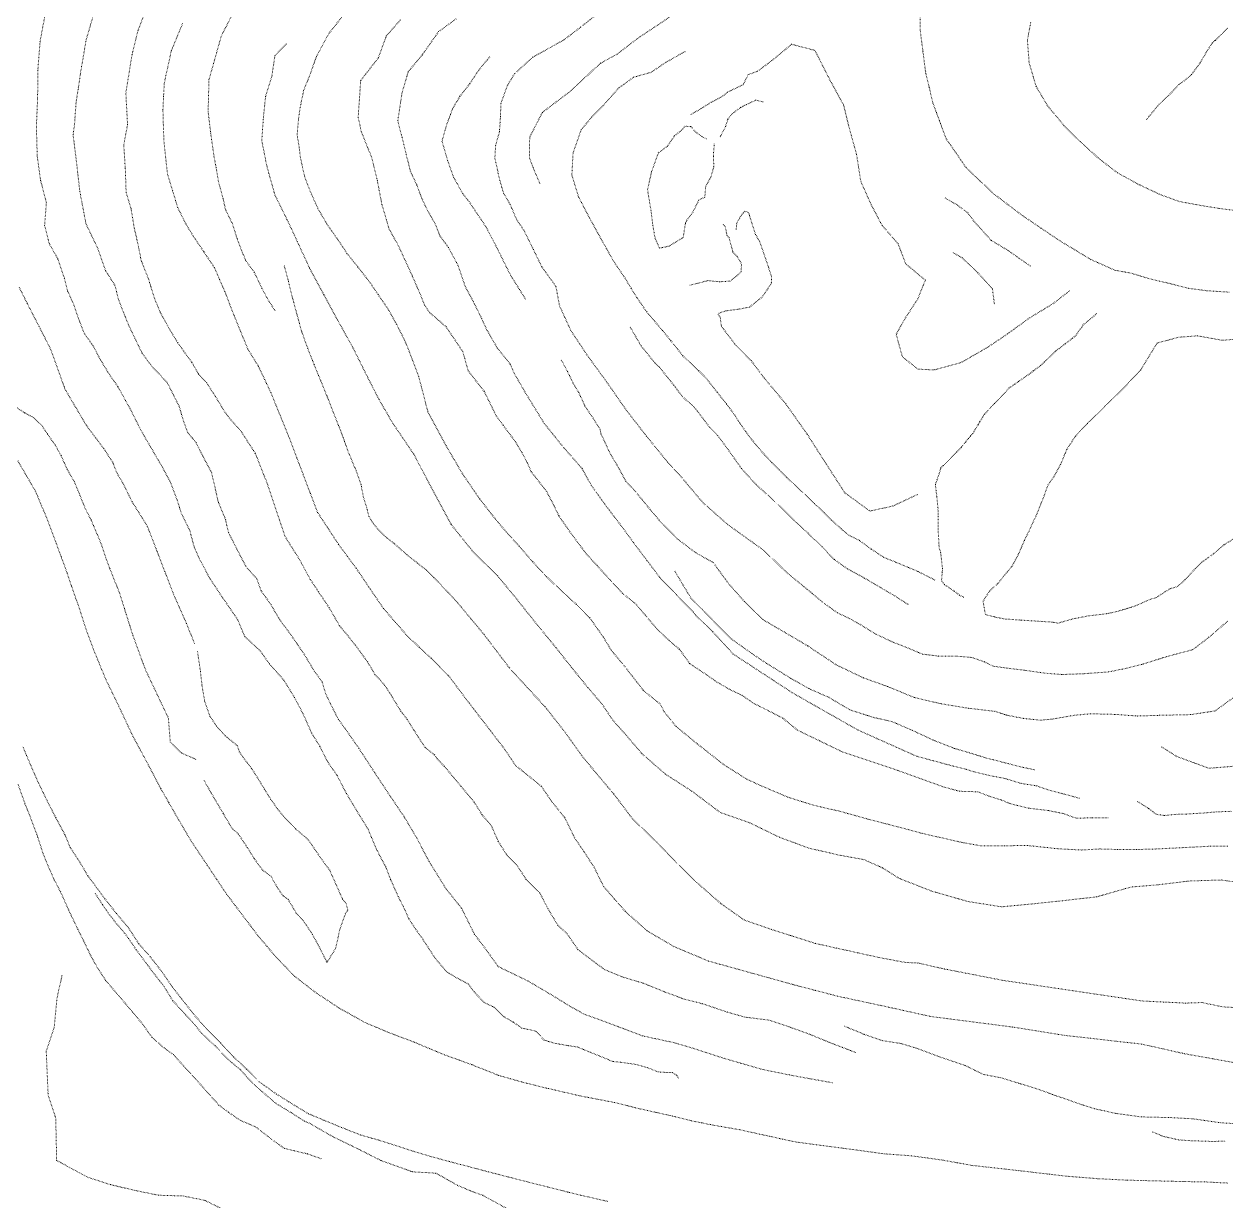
# Model space of a CAD drawing. Extents: x 682410 to 689460, y 7661803 to 7669124.
# Drawn here: x 685711 to 686009.6, y 7665543 to 7665835.4 of the extents above; entities that cross this region are included whole.
import ezdxf

# ---------------------------------------------------------------- set-up
doc = ezdxf.new("R2010")
doc.units = 0
doc.header["$MEASUREMENT"] = 0
doc.linetypes.add('DOT', pattern=[0.25, 0, -0.25])
doc.layers.add('02 TOE_Line', color=1, linetype='DOT', lineweight=20)

msp = doc.modelspace()

# ---------------------------------------------------------------- linework, layer by layer
at = {"layer": '02 TOE_Line'}
for points in [[(685922.24, 7665891.36, 3990.73), (685919.3, 7665886.7, 3990.46), (685917.33, 7665881.53, 3990.43), (685914.59, 7665875.69, 3990.29), (685911.52, 7665869.48, 3990.2), (685906.77, 7665865.02, 3990.29), (685904.63, 7665863.31, 3989.93), (685900.56, 7665859.53, 3989.99), (685895.76, 7665855.44, 3990.06), (685891.44, 7665851.98, 3989.93), (685887.14, 7665848.13, 3989.71), (685881.3, 7665844.35, 3989.75), (685875.48, 7665840.03, 3989.94), (685869.78, 7665836.1, 3990.11), (685863.41, 7665831.85, 3990.21), (685858.37, 7665827.98, 3990.2), (685854.19, 7665825.68, 3990.2), (685846.54, 7665818.6, 3990.19), (685839.76, 7665813.47, 3990.18), (685836.61, 7665807.33, 3990.17), (685836.57, 7665802.12, 3990.16), (685837.61, 7665799.38, 3990.16), (685839.21, 7665795.62, 3990.15)], [(685911.86, 7665572.37, 4090.25), (685901.55, 7665574.23, 4090.2), (685894.41, 7665575.68, 4090.17), (685884.95, 7665578.42, 4090.57), (685876.66, 7665581.1, 4090.65), (685872.37, 7665582.35, 4090.77), (685864.55, 7665584.04, 4090.68), (685859.05, 7665586.12, 4090.61), (685854.79, 7665587.75, 4090.55), (685850.18, 7665589.39, 4090.49), (685846.49, 7665591.45, 4090.45), (685842.91, 7665593.67, 4090.88), (685836.27, 7665597.62, 4090.85), (685828.79, 7665601.23, 4090.81), (685825.51, 7665605.82, 4090.79), (685822.86, 7665609.31, 4090.77), (685819.68, 7665615.75, 4090.74), (685815.8, 7665620.59, 4090.72), (685811.61, 7665627.36, 4090.68), (685808.54, 7665633.2, 4090.66), (685805.5, 7665638.32, 4090.63), (685802.03, 7665643.48, 4090.6), (685798.1, 7665649.44, 4090.57), (685794.14, 7665655.51, 4090.54), (685790.39, 7665660.89, 4090.52), (685789.04, 7665662.72, 4089.86), (685787.12, 7665666.55, 4089.93), (685785.9, 7665669.08, 4089.97), (685785.04, 7665672, 4090.04), (685783.1, 7665674.64, 4090.08), (685780.93, 7665678.28, 4090.13), (685778.85, 7665681.4, 4090.17), (685776.86, 7665684.26, 4090.22), (685774.52, 7665687.38, 4090.26), (685772.35, 7665691.1, 4090.32), (685769.85, 7665694.69, 4090.37), (685768.84, 7665697.56, 4090.4), (685766.13, 7665700.61, 4090.45), (685763.93, 7665704.84, 4090.51), (685761.79, 7665709.07, 4090.57), (685761.05, 7665712.29, 4090.61), (685759.23, 7665716.73, 4090.67), (685757.6, 7665723.9, 4090.75), (685755.38, 7665728.14, 4090.62), (685753.74, 7665731.36, 4090.52), (685752.75, 7665732.63, 4090.47), (685751.65, 7665733.92, 4090.86), (685750.76, 7665736.35, 4090.82), (685749.49, 7665740.5, 4090.77), (685746.54, 7665746.37, 4090.68), (685742.69, 7665750.44, 4090.61), (685740.33, 7665753.62, 4090.56), (685737.03, 7665760.44, 4090.46), (685734.47, 7665766.89, 4090.3), (685733.55, 7665770.51, 4090.2), (685731.23, 7665774.19, 4090.5), (685729.23, 7665779.84, 4090.65), (685726.36, 7665785.8, 4090.65), (685724.84, 7665793.91, 4090.52), (685723.91, 7665801.96, 4090.34), (685723.17, 7665807.98, 4090.35), (685723.52, 7665810.35, 4090.22), (685723.92, 7665816, 4090.17), (685724.52, 7665819.77, 4090.19), (685724.99, 7665823.1, 4090.3), (685726.41, 7665831.49, 4090.17), (685728.6, 7665838.97, 4090.31)], [(685873.61, 7665573.48, 4101.29), (685873.08, 7665574.27, 4101.28), (685872.03, 7665574.93, 4101.27), (685870.55, 7665574.93, 4101.22), (685868.52, 7665575.08, 4101.28), (685865.78, 7665576.14, 4101.23), (685863.02, 7665576.92, 4101.15), (685861.24, 7665577.17, 4101.17), (685859.22, 7665577.46, 4101.18), (685857.2, 7665577.66, 4101.19), (685854.65, 7665578.74, 4101.21), (685851.64, 7665579.94, 4101.09), (685848.46, 7665581.26, 4100.67), (685846.14, 7665581.6, 4100.36), (685842.67, 7665582.21, 4100.15), (685840.21, 7665582.97, 4099.96), (685838.17, 7665585.18, 4099.89), (685834.69, 7665585.96, 4099.58), (685832.52, 7665587.44, 4099.49), (685830.2, 7665588.78, 4099.3), (685827.73, 7665591.15, 4099.18), (685825.26, 7665592.33, 4099.09), (685822.79, 7665594.97, 4099.06), (685821.39, 7665596.87, 4099.27), (685818.9, 7665598.2, 4099.33), (685815.98, 7665599.93, 4099.34), (685813.05, 7665603.41, 4099.41), (685811.73, 7665605.45, 4099.51), (685810.04, 7665608.06, 4099.65), (685807.98, 7665610.96, 4099.58), (685806.59, 7665613.14, 4099.57), (685805.26, 7665616.05, 4099.55), (685803.94, 7665618.66, 4099.77), (685802.02, 7665622.95, 4099.97), (685800.84, 7665626, 4100.02), (685798.56, 7665630.36, 4099.92), (685796.42, 7665635.45, 4099.83), (685794, 7665639.37, 4099.82), (685791.07, 7665644.24, 4099.82), (685788.78, 7665648.68, 4099.76), (685786.43, 7665652.08, 4099.7), (685784.45, 7665656, 4099.69), (685782.46, 7665659.2, 4099.68), (685780.33, 7665664, 4099.81), (685778.16, 7665668.11, 4099.94), (685775.53, 7665672.41, 4099.97), (685771.94, 7665676.46, 4099.99), (685769.73, 7665679.59, 4100.01), (685765.78, 7665683.31, 4100.03), (685764.03, 7665687.5, 4100.04), (685760.09, 7665693.22, 4100.16), (685757.23, 7665697.54, 4100.24), (685754.61, 7665702.43, 4100.32), (685753.24, 7665705.5, 4100.37), (685752.21, 7665709.49, 4100.44), (685750.04, 7665713.92, 4100.48), (685749.01, 7665717.22, 4100.51), (685747.41, 7665721.43, 4100.17), (685745.34, 7665725.37, 4099.85), (685742.38, 7665730.41, 4100), (685739.93, 7665734.67, 4100.13), (685737.57, 7665739.39, 4100.64), (685734.28, 7665745.38, 4100.33), (685732.07, 7665748.52, 4100.17), (685729.98, 7665752.01, 4100.2), (685728.11, 7665755.52, 4100.19), (685725.92, 7665758.62, 4100.36), (685724.55, 7665762.17, 4100.47), (685723.28, 7665765.81, 4100.51), (685721.82, 7665769.09, 4100.61), (685721, 7665772.27, 4100.42), (685719.36, 7665777.1, 4100.19), (685717.27, 7665780.83, 4100.29), (685716.09, 7665785.39, 4100.31), (685716.54, 7665791.03, 4099.89), (685715.09, 7665796.59, 4100.03), (685714.26, 7665802.66, 4099.91), (685714.05, 7665809.95, 4099.85), (685714.36, 7665817.17, 4099.87), (685714.42, 7665823.93, 4099.81), (685714.96, 7665831.07, 4099.9), (685716.1, 7665837.11, 4100.03)], [(685740.7, 7665837.56, 4079.87), (685739.29, 7665833.75, 4079.89), (685737.81, 7665827.87, 4079.92), (685737.05, 7665823.08, 4079.96), (685736.28, 7665818.29, 4079.98), (685736.7, 7665810.41, 4080.01), (685735.76, 7665805.37, 4080.03), (685736.14, 7665799.59, 4080.05), (685736.35, 7665793.6, 4080.08), (685737.58, 7665789.48, 4080.09), (685738.38, 7665784.67, 4080.07), (685739.19, 7665781.25, 4080.06), (685740.14, 7665776.46, 4080.05), (685740.19, 7665776.47, 4080.05), (685741.95, 7665771.93, 4080.03), (685743.41, 7665767.24, 4080.02), (685744.83, 7665763.79, 4080.01), (685747.25, 7665759.39, 4079.99), (685749.21, 7665756.21, 4079.98), (685750.73, 7665754.02, 4079.97), (685752.71, 7665751.32, 4079.96), (685754.33, 7665748.46, 4079.95), (685756.37, 7665746.25, 4079.91), (685758.52, 7665742.91, 4079.9), (685760.89, 7665738.99, 4079.88), (685762.34, 7665737.08, 4079.87), (685764.73, 7665734.51, 4079.85), (685768.44, 7665728.75, 4079.82), (685771.37, 7665721.37, 4079.79), (685773.6, 7665714.72, 4079.76), (685775.83, 7665708.07, 4079.74), (685779.39, 7665702.44, 4079.75), (685782.09, 7665697.43, 4079.76), (685784.15, 7665694.33, 4079.76), (685786.82, 7665690.35, 4079.77), (685789.36, 7665685.93, 4079.78), (685791.2, 7665683.74, 4079.79), (685793.59, 7665680.72, 4079.79), (685796.32, 7665676.93, 4079.8), (685798.17, 7665673.84, 4079.81), (685800.56, 7665671.19, 4079.81), (685802.19, 7665668.67, 4079.82), (685804.61, 7665664.66, 4079.84), (685806.2, 7665662.63, 4079.85), (685807.88, 7665659.9, 4079.86), (685810.62, 7665655.68, 4079.88), (685812.99, 7665653.81, 4079.89), (685813.62, 7665652.88, 4079.89), (685815.42, 7665650.98, 4079.9), (685819.62, 7665645.94, 4079.92), (685822.83, 7665642.08, 4079.94), (685824.78, 7665638.94, 4079.98), (685827.04, 7665636.32, 4080.03), (685828.81, 7665632.3, 4080.09), (685831.03, 7665628.82, 4080.15), (685831.04, 7665628.82, 4080.15), (685833.52, 7665626.31, 4080.21), (685835.73, 7665622.89, 4080.27), (685839.15, 7665619.47, 4080.34), (685841.18, 7665615.55, 4080.4), (685843.6, 7665611.52, 4080.45), (685845.94, 7665609.34, 4080.41), (685848.61, 7665605.45, 4080.35), (685852.37, 7665602.6, 4080.3), (685855.21, 7665600.49, 4080.25), (685859.58, 7665598.69, 4080.18), (685864.87, 7665597.09, 4080.16), (685870.34, 7665594.87, 4080.15), (685874.95, 7665593.15, 4080.14), (685879.52, 7665592, 4080.12), (685882.63, 7665590.96, 4080.11), (685885.75, 7665589.91, 4080.11), (685890.07, 7665588.68, 4080.09), (685896, 7665587.94, 4080.08), (685900.7, 7665586.4, 4080.21), (685906.01, 7665584.48, 4080.45), (685910.98, 7665582.43, 4081.06), (685914.3, 7665581.16, 4081.17), (685917.61, 7665579.9, 4081.28)], [(685750.37, 7665835.58, 4069.99), (685748.96, 7665832.15, 4070), (685747.56, 7665828.73, 4070.02), (685746.69, 7665824.74, 4070.17), (685745.82, 7665820.74, 4070.33), (685745.65, 7665817.41, 4070.29), (685745.49, 7665814.08, 4070.24), (685745.6, 7665810.25, 4070.29), (685745.72, 7665806.42, 4070.35), (685746.17, 7665802.29, 4070.46), (685746.63, 7665798.15, 4070.57), (685747.9, 7665793.98, 4070.49), (685749.16, 7665789.82, 4070.42), (685751.23, 7665785.68, 4070.38), (685753.03, 7665782.75, 4070.2), (685755.66, 7665778.83, 4070.24), (685758.29, 7665774.9, 4070.28), (685759.57, 7665771.95, 4070.28), (685760.84, 7665769.01, 4070.27), (685762.14, 7665765.66, 4070.26), (685763.44, 7665762.32, 4070.25), (685765.02, 7665758.48, 4070.23), (685766.59, 7665754.64, 4070.2), (685769.22, 7665750.37, 4070.15), (685770.77, 7665747.11, 4070.13), (685772.31, 7665743.85, 4070.11), (685773.58, 7665740.74, 4070.13), (685774.84, 7665737.62, 4070.14), (685776.03, 7665734.7, 4070.11), (685777.21, 7665731.78, 4070.08), (685778.78, 7665727.59, 4070.13), (685780.35, 7665723.41, 4070.18), (685782.13, 7665718.76, 4070.13), (685783.91, 7665714.1, 4070.07), (685786.53, 7665710.1, 4070.01), (685789.15, 7665706.1, 4069.95), (685791.35, 7665703.11, 4069.92), (685793.56, 7665700.11, 4069.88), (685795.7, 7665696.94, 4069.89), (685797.85, 7665693.78, 4069.89), (685800.27, 7665690.23, 4069.93), (685803.27, 7665686.77, 4069.87), (685806.27, 7665683.31, 4069.8), (685809.23, 7665680.54, 4069.81), (685812.19, 7665677.77, 4069.81), (685814.33, 7665675.64, 4069.81), (685816.48, 7665673.5, 4069.81), (685818.55, 7665670.73, 4069.85), (685820.63, 7665667.95, 4069.89), (685823.8, 7665663.82, 4069.89), (685826.98, 7665659.69, 4069.9), (685830.16, 7665655.56, 4069.9), (685833.1, 7665651.21, 4069.86), (685839.58, 7665645.97, 4070.78), (685842, 7665642.34, 4070.88), (685845.36, 7665638.18, 4071.01), (685847.78, 7665633.2, 4071.14), (685850.06, 7665629.84, 4071.23), (685852.61, 7665625.94, 4071.35), (685854.14, 7665622.81, 4071.46), (685855.02, 7665621.09, 4070.9), (685857.71, 7665617.99, 4070.71), (685860.4, 7665614.89, 4070.52), (685865.79, 7665610.11, 4070.65), (685872.44, 7665606.21, 4070.66), (685876.73, 7665604.41, 4070.69), (685881.02, 7665602.61, 4070.73), (685888.04, 7665600.66, 4070.75), (685895.05, 7665598.71, 4070.77), (685902.07, 7665596.76, 4070.79), (685907.57, 7665595.32, 4070.9), (685913.07, 7665593.89, 4071.01), (685919.54, 7665592.49, 4070.89), (685926.02, 7665591.1, 4070.77), (685931.11, 7665589.97, 4070.78), (685936.21, 7665588.84, 4070.8), (685943.03, 7665587.96, 4070.89), (685949.85, 7665587.08, 4070.97), (685956.66, 7665586.2, 4071.06), (685963.11, 7665585.17, 4071.11), (685969.55, 7665584.14, 4071.16), (685975.93, 7665583.42, 4071.04), (685982.3, 7665582.69, 4070.92), (685988.67, 7665581.97, 4070.8), (685993.97, 7665580.78, 4070.79), (685999.27, 7665579.59, 4070.77), (686006.37, 7665578.32, 4070.71), (686013.46, 7665577.05, 4070.65)], [(685762.69, 7665837.73, 4060.45), (685759.99, 7665832.45, 4060.3), (685758.37, 7665826.68, 4060.35), (685756.93, 7665821.57, 4060.45), (685756.72, 7665813.64, 4060.19), (685757.38, 7665808.18, 4059.97), (685758.22, 7665802.3, 4060.02), (685758.72, 7665799.74, 4059.97), (685759.29, 7665796.29, 4059.96), (685760.43, 7665792.05, 4060.08), (685761.05, 7665789.3, 4059.91), (685762.74, 7665785.86, 4059.91), (685764.02, 7665781.8, 4059.91), (685766.02, 7665776.7, 4059.98), (685768.21, 7665773.7, 4060.06), (685770.12, 7665769.69, 4060.14), (685771.61, 7665766.89, 4060.19), (685773.35, 7665764.21, 4060.25)], [(685790.1, 7665837.34, 4040.59), (685786.65, 7665832.98, 4040.59), (685783.61, 7665827.33, 4040.57), (685782.16, 7665823.15, 4040.39), (685780.45, 7665818.91, 4040.39), (685779.58, 7665814.73, 4040.38), (685779.17, 7665811.83, 4040.38), (685778.83, 7665807.89, 4040.37), (685779.37, 7665804.69, 4040.36), (685779.64, 7665802.21, 4039.65), (685780.7, 7665797.52, 4039.6), (685782.2, 7665793.59, 4039.57), (685784.04, 7665789.51, 4039.56), (685786.27, 7665785.65, 4039.61), (685788.85, 7665782, 4039.64), (685791.21, 7665778.44, 4039.69), (685793.95, 7665775.05, 4039.75), (685796.71, 7665771.52, 4039.73), (685798.96, 7665768.22, 4039.73), (685801.43, 7665764.6, 4039.73), (685803.58, 7665760.74, 4039.6), (685805.41, 7665757.15, 4039.61), (685806.65, 7665754.17, 4040.61), (685809.06, 7665747.8, 4040.56), (685811.32, 7665739.05, 4040.61), (685815.87, 7665730.6, 4040.6), (685819.96, 7665723.58, 4040.58), (685824.22, 7665717.4, 4040.78), (685827.05, 7665713.74, 4040.79), (685830.19, 7665709.89, 4040.81), (685834.02, 7665705.66, 4040.76), (685837.4, 7665701.77, 4040.72), (685840.86, 7665698.03, 4040.67), (685844.71, 7665694.43, 4040.63), (685848.21, 7665691.21, 4040.62), (685851.56, 7665687.85, 4040.61), (685854.94, 7665683.05, 4039.33), (685856.88, 7665679.82, 4039.44), (685860.26, 7665675.78, 4039.59), (685864.86, 7665669.84, 4039.81), (685868.99, 7665666.5, 4039.97), (685870.05, 7665664.51, 4039.97), (685872.99, 7665660.89, 4039.98), (685878.3, 7665656.53, 4039.99), (685881.56, 7665653.97, 4039.99), (685884.82, 7665651.41, 4039.99), (685890.51, 7665647.82, 4039.99), (685893.89, 7665646.25, 4040), (685900.75, 7665643.34, 4039.99), (685907.1, 7665641.33, 4039.99), (685913.83, 7665639.78, 4039.98), (685921.58, 7665637.62, 4039.97), (685928.31, 7665635.91, 4040), (685934.27, 7665634.29, 4040.05), (685944.07, 7665632.07, 4040.55), (685948.86, 7665631.2, 4040.59), (685954.6, 7665631.26, 4040.64), (685960.33, 7665631.31, 4040.68), (685968.01, 7665630.5, 4040.09), (685973.62, 7665630.2, 4040.11), (685978.3, 7665630.46, 4040.08), (685982.69, 7665630.32, 4039.96), (685987.44, 7665630.32, 4039.83), (685992.38, 7665630.46, 4039.7), (685997.31, 7665630.71, 4039.57), (686001.45, 7665630.92, 4039.45), (686005.72, 7665631.14, 4039.47), (686010.04, 7665631.17, 4039.59)], [(685804.53, 7665836.5, 4029.98), (685800.99, 7665832.46, 4030), (685799.01, 7665827.03, 4029.95), (685794.62, 7665821.38, 4030.16), (685794.31, 7665816.81, 4030.12), (685794, 7665812.25, 4030.08), (685794.77, 7665808.69, 4029.92), (685797.38, 7665802.2, 4029.78), (685798.76, 7665796.52, 4029.83), (685799.89, 7665790.61, 4029.87), (685801.69, 7665784.48, 4029.91), (685803.93, 7665780.47, 4029.84), (685805.84, 7665776.34, 4030.2), (685807.52, 7665772.66, 4030.37), (685809.31, 7665768.54, 4030.37), (685810.54, 7665765.52, 4030.36), (685811.79, 7665763.7, 4030.36), (685815.86, 7665760.19, 4030.36), (685819.98, 7665754.05, 4030.6), (685821.34, 7665749.26, 4030.33), (685825.32, 7665744.13, 4030.4), (685828.29, 7665738.09, 4030.39), (685830.07, 7665735.66, 4030.2), (685833.07, 7665731.65, 4030.23), (685834.71, 7665728.86, 4030.21), (685835.81, 7665726.85, 4030.15), (685837.01, 7665724.16, 4030.14), (685840.83, 7665719.26, 4030.34), (685842.72, 7665715.63, 4030.42), (685843.84, 7665713.26, 4029.95), (685846.83, 7665708.93, 4029.94), (685850.68, 7665703.78, 4029.92), (685853.34, 7665700.88, 4029.91), (685856.67, 7665697.22, 4029.9), (685859.66, 7665693.98, 4029.88), (685862.95, 7665691.36, 4029.88), (685865.4, 7665688.46, 4029.87), (685868.39, 7665684.95, 4029.86), (685871.29, 7665682.21, 4029.85), (685873.83, 7665680.07, 4029.85), (685876.37, 7665676.51, 4029.85), (685880.74, 7665673.63, 4029.87), (685883.04, 7665671.98, 4029.88), (685886.46, 7665670.01, 4029.89), (685889.39, 7665668.62, 4029.9), (685892.4, 7665666.55, 4029.91), (685894.65, 7665665.45, 4029.91), (685899.47, 7665662.98, 4029.93), (685903.14, 7665659.98, 4030.51), (685908.73, 7665657.27, 4030.59), (685914.32, 7665654.57, 4030.66), (685921.25, 7665652.25, 4030.69), (685928.18, 7665649.93, 4030.71), (685933.87, 7665647.88, 4030.67), (685939.55, 7665645.82, 4030.63), (685943.47, 7665644.8, 4030.98), (685947.95, 7665644.66, 4030.74), (685950.77, 7665643.57, 4030.7), (685953.84, 7665642.62, 4030.64), (685955.72, 7665641.8, 4030.61), (685960.66, 7665640.57, 4030.38), (685965.45, 7665640, 4030.37), (685969.13, 7665639.27, 4030.48), (685972.35, 7665638.1, 4030.5), (685976.39, 7665638.2, 4030.52), (685980.51, 7665638.22, 4030.54)], [(685973.17, 7665643.07, 4029.93), (685969.39, 7665644.1, 4029.75), (685965.68, 7665645.05, 4029.45), (685962.42, 7665646.18, 4029.01), (685958.72, 7665646.73, 4028.58), (685958.72, 7665646.74, 4028.57), (685954.7, 7665647.96, 4028.24), (685950.51, 7665648.77, 4027.87), (685946.89, 7665649.65, 4027.67), (685945.01, 7665650.26, 4027.32), (685940.03, 7665651.53, 4026.92), (685932.71, 7665653.51, 4026.33), (685927.84, 7665655.68, 4025.92), (685922.98, 7665657.86, 4025.5), (685918.11, 7665660.03, 4025.09), (685912.69, 7665663.11, 4024.37), (685907.27, 7665666.19, 4023.78), (685901.85, 7665669.28, 4023.18), (685896.96, 7665672.48, 4022.62), (685892.07, 7665675.68, 4022.07), (685887.18, 7665678.88, 4021.51), (685882.03, 7665684.5, 4020.9), (685877.99, 7665688.37, 4020.62), (685877.27, 7665689.29, 4020.57), (685873.11, 7665693.59, 4020.27), (685868.95, 7665697.89, 4019.97), (685865.67, 7665702.24, 4019.76), (685862.38, 7665706.6, 4019.72), (685859.48, 7665710.59, 4019.69), (685857.58, 7665713.06, 4019.72), (685855.23, 7665716.19, 4019.65), (685851.9, 7665720.84, 4019.6), (685849.64, 7665724.96, 4019.69), (685845.1, 7665730.15, 4019.69), (685840.23, 7665736.17, 4019.88), (685836.01, 7665743.03, 4020.3), (685832.82, 7665748.53, 4020.08), (685831.78, 7665750.93, 4020.08), (685828.52, 7665754.99, 4020.07), (685825.9, 7665759.55, 4020.07), (685824.68, 7665762.25, 4019.76), (685822.63, 7665766.41, 4019.83), (685820.63, 7665770.13, 4020.03), (685818.79, 7665775.52, 4020.17), (685816.4, 7665779.93, 4020.21), (685814.32, 7665782.77, 4020.24), (685813.15, 7665785.74, 4019.94), (685811.23, 7665789.11, 4020), (685809.83, 7665792.04, 4020.05), (685808.57, 7665795.45, 4019.8), (685806.97, 7665798.88, 4019.96), (685805.93, 7665803.07, 4019.67), (685804.89, 7665807.26, 4019.39), (685803.85, 7665811.46, 4019.11), (685804.89, 7665818.31, 4019.55), (685806.45, 7665823.61, 4019.7), (685809.9, 7665827.75, 4019.61), (685813.99, 7665833.55, 4019.52), (685818.43, 7665836.78, 4019.58)], [(685853.45, 7665837.96, 4000.67), (685849.23, 7665834.63, 4000.74), (685845.12, 7665831.49, 4000.72), (685837.36, 7665827.18, 4001.05), (685832.88, 7665823.13, 4001.11), (685831.06, 7665820.15, 4001.11), (685829.47, 7665815.72, 4001.16), (685829.34, 7665812.41, 4000.72), (685829.12, 7665808.78, 4000.26), (685828.15, 7665805.28, 4000.28), (685827.96, 7665802.1, 4000.3), (685829.2, 7665796.54, 4000.33), (685830.13, 7665793.4, 4000.34), (685831.75, 7665790.61, 4000.35), (685833.39, 7665786.8, 4000.46), (685835.17, 7665784.2, 4000.44), (685837.53, 7665779.4, 4000.43), (685839.62, 7665775.1, 4000.39), (685843.13, 7665770.24, 4000.34), (685844.02, 7665765.42, 4001.09), (685846.79, 7665759.37, 4001.05), (685850.63, 7665753.51, 4000.88), (685855.61, 7665746.68, 4000.76), (685860.61, 7665739.49, 4000.69), (685865.66, 7665733, 4000.57), (685870.88, 7665726.58, 4000.43), (685874.17, 7665723, 4000.41), (685879.63, 7665716.53, 4000.56), (685885.87, 7665711.02, 4000.64), (685894.71, 7665704.69, 4000.31), (685900.78, 7665698.88, 4000.42), (685906.89, 7665693.88, 4000.4), (685909.28, 7665691.84, 4000.09), (685913.18, 7665689.06, 4000.02), (685916.17, 7665687.68, 4000), (685919.23, 7665685.92, 4000.03), (685922.49, 7665683.9, 3999.97), (685926.62, 7665681.95, 3999.99), (685930.59, 7665680.4, 3999.92), (685934.17, 7665678.87, 3999.97), (685938.12, 7665678.4, 3999.81), (685942.87, 7665678.34, 3999.7), (685946.47, 7665678.04, 3999.84), (685949.62, 7665676.94, 3999.93), (685951.76, 7665675.87, 3999.96), (685955.01, 7665675.42, 4000.77), (685959.66, 7665674.84, 4000.7), (685964.85, 7665674.11, 4000.52), (685968.9, 7665673.81, 4000.42), (685974.07, 7665673.99, 4000.34), (685980.42, 7665674.45, 4000.19), (685985.17, 7665675.42, 4000.28), (685989.11, 7665676.44, 4000.32), (685994.89, 7665678.26, 4000.37), (686001.38, 7665679.99, 4000.43), (686005.38, 7665683.08, 4000.31), (686010.03, 7665687.07, 4000.17)], [(686010.4, 7665768.81, 3987.45), (686004.89, 7665769.16, 3987.13), (686000.24, 7665769.77, 3986.84), (685995.52, 7665770.99, 3986.54), (685990.42, 7665772.18, 3986.22), (685986.07, 7665773.52, 3985.87), (685981.98, 7665774.26, 3985.42), (685979, 7665775.59, 3984.99), (685976.02, 7665776.92, 3984.57), (685972.08, 7665779.3, 3984.26), (685968.15, 7665781.69, 3983.94), (685963.62, 7665784.74, 3983.5), (685959.09, 7665787.79, 3983.07), (685955.52, 7665790.5, 3982.78), (685951.94, 7665793.21, 3982.49), (685948.47, 7665796.48, 3982.01), (685945.01, 7665799.76, 3981.53), (685942.51, 7665803.4, 3981.14), (685940, 7665807.05, 3980.75), (685938.4, 7665811.43, 3980.49), (685936.79, 7665815.81, 3980.24), (685935.88, 7665819.69, 3980.04), (685934.96, 7665823.56, 3979.83), (685934.31, 7665828.63, 3979.63), (685933.66, 7665833.7, 3979.42), (685933.62, 7665837.35, 3979.23)], [(685961.09, 7665835.8, 3978.4), (685960.26, 7665831.44, 3979.09), (685960.69, 7665825.8, 3979.73), (685962.44, 7665819.9, 3980.43), (685965.26, 7665815.14, 3981.31), (685969.35, 7665810.22, 3982.03), (685973.4, 7665806.21, 3982.62), (685977.82, 7665802.17, 3983.26), (685982.72, 7665798.39, 3984.03), (685988.16, 7665795.45, 3984.49), (685993.18, 7665793.09, 3985.22), (685998.11, 7665791.3, 3985.83), (686003.25, 7665790.37, 3986.08), (686008, 7665789.6, 3986.52), (686013.97, 7665788.84, 3987.1)], [(686009.98, 7665834.4, 3958.95), (686008.34, 7665832.69, 3960.27), (686006.97, 7665831.42, 3961.37), (686006.83, 7665831.31, 3961.47), (686006.55, 7665831.07, 3961.68), (686006.17, 7665830.67, 3962.01), (686005.01, 7665828.93, 3963.41), (686003.2, 7665825.81, 3965.7), (686001.05, 7665822.89, 3967.8), (685999.2, 7665821.3, 3969.43), (685997.85, 7665820.37, 3970.47), (685995.4, 7665817.7, 3973), (685994.79, 7665817.24, 3973.49), (685992.99, 7665815.48, 3975.02), (685990.36, 7665812.33, 3977.7), (685989.72, 7665811.56, 3978.35)], [(685776.15, 7665830.49, 4050.03), (685773.31, 7665827.57, 4050.09), (685772.56, 7665822.5, 4049.83), (685770.99, 7665817.4, 4049.72), (685770.41, 7665811.72, 4049.35), (685770.05, 7665806.45, 4049.38), (685771.33, 7665800.02, 4049.32), (685773.33, 7665792.92, 4049.3), (685776.31, 7665786.89, 4049.29), (685778.92, 7665781.33, 4049.28), (685781.92, 7665774.76, 4049.25), (685785.49, 7665768.17, 4049.25), (685788.92, 7665761.8, 4049.34), (685792.71, 7665755.01, 4049.38), (685795.8, 7665748.75, 4049.45), (685799.18, 7665742.12, 4049.43), (685802.57, 7665736.27, 4049.72), (685807.83, 7665728.52, 4049.6), (685812.89, 7665718.92, 4049.81), (685817.1, 7665711.08, 4049.77), (685822.56, 7665704.28, 4049.9), (685828.66, 7665698.29, 4049.75), (685833.13, 7665692.87, 4049.67), (685837.25, 7665687.68, 4049.58), (685843.18, 7665680.42, 4049.78), (685847.01, 7665675.57, 4050.28), (685851.04, 7665670.6, 4050.37), (685854.68, 7665666.35, 4050.51), (685857.19, 7665662.53, 4050.11), (685859.99, 7665659.41, 4049.89), (685864.47, 7665654.16, 4050.05), (685870.32, 7665649.06, 4050.15), (685876.92, 7665644.81, 4049.99), (685883.94, 7665639.54, 4049.78), (685891.33, 7665636.94, 4050.02), (685898.66, 7665633.36, 4049.98), (685905.93, 7665630.68, 4050.05), (685913.42, 7665628.95, 4049.99), (685919.63, 7665627.82, 4050.15), (685924.24, 7665625.78, 4050.21), (685928.36, 7665623.17, 4050.17), (685936.37, 7665620.02, 4050.09), (685945.51, 7665617.4, 4050.07), (685953.88, 7665616.08, 4049.95), (685961.59, 7665616.82, 4050.73), (685968.96, 7665617.59, 4050.68), (685977.53, 7665618.57, 4049.92), (685985.97, 7665621, 4049.81), (685992.73, 7665621.55, 4049.89), (686000.32, 7665622.49, 4049.87), (686008.37, 7665622.75, 4049.91), (686016.33, 7665621.6, 4049.93)], [(685970.79, 7665769.17, 3982.15), (685966.65, 7665765.96, 3981.43), (685960.74, 7665762.38, 3980.64), (685955.31, 7665758.42, 3979.79), (685950.42, 7665755.13, 3978.73), (685943.75, 7665751.3, 3977.64), (685937.07, 7665749.48, 3976.74), (685933.08, 7665749.68, 3975.76), (685929.22, 7665752.71, 3974.74), (685927.66, 7665758.33, 3973.86), (685929.72, 7665762.03, 3972.11), (685933.04, 7665767.17, 3971.05), (685934.91, 7665771.78, 3970.34), (685930.03, 7665775.84, 3969.92), (685928.14, 7665780.84, 3969.48), (685924.12, 7665785.45, 3968.83), (685921.39, 7665790.68, 3968.33), (685918.86, 7665796.35, 3967.74), (685917.84, 7665802.96, 3967.03), (685915.96, 7665809.76, 3966.28), (685914.59, 7665815.34, 3966.1), (685911.25, 7665821.41, 3965.12), (685907.49, 7665828.87, 3964.16), (685901.69, 7665830.4, 3964.31), (685896.78, 7665826.35, 3963.92), (685893.26, 7665823.72, 3964.7), (685890.91, 7665822.86, 3964.21), (685889.62, 7665820.35, 3964.12), (685885.79, 7665818.51, 3963.68), (685884.39, 7665817.39, 3963.29), (685881.68, 7665815.98, 3962.66), (685879.12, 7665814.38, 3962.64), (685876.54, 7665812.88, 3962.08)], [(685826.68, 7665827.26, 4009.65), (685823.94, 7665823.98, 4009.69), (685821.72, 7665820.59, 4009.8), (685819.25, 7665817.43, 4009.98), (685817.41, 7665814.31, 4010.13), (685815.86, 7665810.03, 4010.19), (685814.82, 7665806.34, 4010.42), (685816.25, 7665801.44, 4010.47), (685817.71, 7665797.38, 4010.58), (685819.98, 7665793.28, 4010.77), (685821.54, 7665791.31, 4010.85), (685825.8, 7665784.95, 4010.86), (685828.39, 7665780, 4010.65), (685831.82, 7665773.07, 4010.44), (685835.62, 7665767.01, 4010.25)], [(685937.28, 7665697.28, 3980.14), (685933.03, 7665699.42, 3980.15), (685928.19, 7665701.46, 3980.32), (685924.54, 7665702.93, 3980.33), (685921.46, 7665704.97, 3980.31), (685918.53, 7665707.12, 3980.17), (685915.96, 7665708.38, 3980.15), (685913.98, 7665710, 3979.98), (685911.62, 7665712.19, 3979.92), (685909.76, 7665714.01, 3979.94), (685907.38, 7665716.26, 3979.95), (685904.41, 7665719.08, 3980.16), (685902.37, 7665720.99, 3980.17), (685900.42, 7665722.83, 3980.18), (685898.56, 7665724.65, 3980.19), (685896.78, 7665726.46, 3980.2), (685895.07, 7665728.28, 3980.21), (685893.42, 7665730.16, 3980.21), (685891.83, 7665732.11, 3980.22), (685890.28, 7665734.16, 3980.23), (685888.76, 7665736.35, 3980.24), (685887.27, 7665738.69, 3980.25), (685885.5, 7665741.03, 3980.26), (685883.19, 7665743.94, 3980.03), (685880.66, 7665747.17, 3979.99), (685878.55, 7665749.28, 3980.21), (685874.6, 7665753.08, 3980.21), (685871.66, 7665756.79, 3980.22), (685869.62, 7665759.27, 3980.22), (685865.65, 7665763.94, 3980.23), (685865.65, 7665763.94, 3980.22), (685863.2, 7665767.52, 3980.39), (685861.79, 7665769.79, 3980.46), (685860.29, 7665772.31, 3980.43), (685857.55, 7665776.34, 3980.44), (685855.64, 7665779.73, 3980.44), (685853.45, 7665783.66, 3980.44), (685851.43, 7665787.31, 3980.48), (685848.72, 7665792.55, 3980.46), (685847.09, 7665797.94, 3980.51), (685847.39, 7665803.42, 3980.42), (685849.42, 7665809.17, 3980.34), (685852.08, 7665812.38, 3980.21), (685854.99, 7665815.3, 3980.07), (685858.67, 7665819.48, 3980.55), (685862.42, 7665822.22, 3980.48), (685866.79, 7665823.43, 3980.45), (685870.54, 7665825.97, 3980.37), (685875.41, 7665828.71, 3980.32)], [(685883.93, 7665807.38, 3962.53), (685885.28, 7665809.94, 3962.69), (685885.84, 7665811.79, 3962.97), (685886.94, 7665813.15, 3962.99), (685889.05, 7665814.73, 3963.39), (685890.46, 7665815.41, 3963.76), (685892.79, 7665816.54, 3964.21), (685894.71, 7665816.05, 3964.72)], [(685880.51, 7665806.9, 3961.06), (685879.35, 7665807.51, 3961.2), (685877.96, 7665808.49, 3961.24), (685876.62, 7665809.97, 3961.2), (685875.21, 7665810.04, 3961.17), (685874.36, 7665809.04, 3961.01), (685872.6, 7665807.67, 3961.13), (685870.78, 7665805.04, 3960.85), (685868.58, 7665803.42, 3961.35), (685866.91, 7665798.76, 3960.86), (685865.88, 7665794.33, 3961.37), (685866.81, 7665788.69, 3961.88), (685867.2, 7665785.4, 3962.1), (685867.75, 7665782.24, 3962.3), (685868.88, 7665779.71, 3962.47), (685871.23, 7665780.26, 3962.36), (685874.74, 7665782.37, 3962.66), (685875.32, 7665786.02, 3962.59), (685875.69, 7665786.73, 3962.67), (685877.14, 7665788.68, 3962.63), (685878.65, 7665791.73, 3961.99), (685880.1, 7665792.4, 3961.43), (685880.36, 7665795.16, 3961.08), (685881.69, 7665797.52, 3961.15), (685882.35, 7665800.02, 3961.06), (685882.25, 7665802.76, 3961.13), (685882.48, 7665805.7, 3961.19)], [(685961, 7665775.29, 3980.4), (685955.37, 7665779.22, 3980.49), (685951.28, 7665781.67, 3980.16), (685946.98, 7665786.43, 3980.1), (685945.46, 7665788.48, 3980.1), (685942.92, 7665790.41, 3980.09), (685939.59, 7665792.33, 3980.09)], [(685887.91, 7665784.29, 3968.24), (685888.05, 7665785.91, 3968.19), (685888.74, 7665787.21, 3968.12), (685889.96, 7665788.92, 3968), (685891, 7665788.57, 3968.11), (685892.7, 7665783.16, 3968.58), (685893.74, 7665781.38, 3968.96), (685894.87, 7665778.14, 3969.21), (685895.96, 7665774.93, 3969.73), (685896.66, 7665772.71, 3970.05), (685896.68, 7665771.1, 3970.21), (685895.6, 7665769.39, 3970.39), (685894.36, 7665767.6, 3970.42), (685891.24, 7665765.1, 3970.61), (685888.6, 7665764.59, 3970.38), (685885.38, 7665764.16, 3970.22), (685883.66, 7665763.61, 3970.16), (685883.41, 7665763.32, 3970.1), (685883.94, 7665762.6, 3970.18), (685884.24, 7665760.33, 3970.38), (685887.87, 7665755.53, 3971.08), (685891.62, 7665751.8, 3971.62), (685894.76, 7665747.62, 3972.17), (685900.25, 7665741.04, 3972.77), (685905.6, 7665733.45, 3973.53), (685909.82, 7665726.84, 3973.97), (685914.89, 7665718.96, 3974), (685921.12, 7665714.43, 3975.19), (685926.83, 7665715.65, 3975.26), (685933.03, 7665718.57, 3975.66)], [(685884.72, 7665785.61, 3966.19), (685885.17, 7665785.12, 3966.55), (685885.64, 7665782.91, 3966.79), (685886.13, 7665782.33, 3966.79), (685887.11, 7665778.76, 3967.02), (685888.21, 7665777.61, 3967.04), (685889.24, 7665775.8, 3967.14), (685889.12, 7665773.89, 3967.13), (685888.1, 7665772.89, 3967.12), (685886.35, 7665771.55, 3967.48), (685883.76, 7665771.39, 3967.54), (685880.9, 7665771.67, 3967.4), (685876.32, 7665770.53, 3966.88)], [(685952.06, 7665765.89, 3973.81), (685951.59, 7665769.63, 3974.49), (685947.93, 7665773.65, 3975.01), (685944.05, 7665777.35, 3975.63), (685941.6, 7665778.73, 3976.06)], [(685775.63, 7665775.38, 4055.63), (685776.7, 7665771.44, 4056.04), (685777.71, 7665767.3, 4056.43), (685778.84, 7665763.09, 4056.82), (685779.98, 7665758.92, 4057.09), (685781.48, 7665754.81, 4057.48), (685783.07, 7665750.74, 4057.83), (685784.72, 7665746.74, 4058.27), (685786.32, 7665742.84, 4058.66), (685787.81, 7665738.97, 4059.08), (685789.78, 7665734.06, 4059.53), (685791.51, 7665729.16, 4060.03), (685793.51, 7665724.39, 4060.6), (685794.73, 7665720.91, 4061.01), (685795.32, 7665717.82, 4061.32), (685796.15, 7665715.2, 4061.55), (685796.69, 7665713.04, 4061.74), (685797.72, 7665711.36, 4061.92), (685799.04, 7665709.74, 4062.09), (685801.22, 7665707.68, 4062.34), (685803.06, 7665706.27, 4062.55), (685805.91, 7665703.72, 4062.94), (685808.72, 7665701.5, 4063.17), (685810.96, 7665699.71, 4061.81), (685812.79, 7665697.89, 4060.55), (685816.32, 7665694.25, 4060.66), (685818.81, 7665691.51, 4060.76), (685822.08, 7665687.58, 4060.56), (685825.35, 7665683.65, 4060.36), (685828.46, 7665679.54, 4060.37), (685831.58, 7665675.43, 4060.39), (685836.02, 7665670.58, 4060.33), (685840.47, 7665665.74, 4060.27), (685845.32, 7665659.57, 4060.51), (685849.61, 7665653.57, 4060.69), (685853.13, 7665649.3, 4060.52), (685857.53, 7665644.09, 4060.49), (685862.16, 7665637.93, 4060.72), (685865.2, 7665635.02, 4060.64), (685868.23, 7665632.11, 4060.56), (685873.3, 7665626.8, 4060.49), (685878.1, 7665622.14, 4060.67), (685884.09, 7665616.91, 4060.92), (685889.89, 7665612.81, 4060.89), (685896.69, 7665610.46, 4060.92), (685902.13, 7665608.73, 4060.82), (685907.57, 7665606.99, 4060.67), (685912.87, 7665605.82, 4060.53), (685918.17, 7665604.65, 4060.39), (685923.48, 7665603.47, 4060.25), (685930.01, 7665602.25, 4060.07), (685933.05, 7665602.13, 4059.99), (685939.68, 7665600.63, 4059.96), (685946.89, 7665599.23, 4059.89), (685954.1, 7665597.82, 4059.83), (685961.02, 7665596.8, 4059.76), (685967.95, 7665595.77, 4059.7), (685974.88, 7665594.74, 4059.67), (685981.81, 7665593.72, 4059.68), (685988.74, 7665592.69, 4059.7), (685994.16, 7665592.42, 4059.71), (685999.58, 7665592.16, 4059.72), (686003.65, 7665592.3, 4059.74), (686008.79, 7665591.23, 4059.75), (686014.37, 7665590.91, 4059.77)], [(685753.34, 7665681.51, 4110.82), (685751.34, 7665686.48, 4110.8), (685748.12, 7665693.79, 4110.9), (685745.95, 7665699.42, 4110.64), (685743.78, 7665705.05, 4110.37), (685741.61, 7665710.68, 4110.1), (685737.77, 7665716.82, 4110.14), (685735.77, 7665720.94, 4110.17), (685734.04, 7665723.91, 4110.19), (685733.01, 7665726.54, 4110.21), (685730.81, 7665729.93, 4110.23), (685726.56, 7665735.56, 4110.27), (685723.87, 7665740.11, 4110.3), (685721.19, 7665744.66, 4110.33), (685719.41, 7665749.62, 4110.35), (685717.63, 7665754.59, 4110.38), (685714.68, 7665760.34, 4110.4), (685711.73, 7665766.1, 4110.43), (685709.81, 7665769.94, 4110.45)], [(685977.44, 7665763.5, 3982.6), (685977.19, 7665763.21, 3982.55), (685977.14, 7665763.16, 3982.54), (685976.01, 7665762.23, 3982.35), (685974.12, 7665760.68, 3982.03), (685973.97, 7665760.46, 3982), (685973.75, 7665760.15, 3981.95), (685973.56, 7665759.88, 3981.92), (685972.56, 7665758.44, 3981.71), (685972.14, 7665757.88, 3981.63), (685971.5, 7665757.39, 3981.53), (685969.64, 7665755.96, 3981.23), (685969.31, 7665755.7, 3981.18), (685968.12, 7665754.82, 3980.99), (685967.58, 7665754.41, 3980.91), (685967.15, 7665754.08, 3980.85), (685965.08, 7665752.03, 3980.53), (685964.85, 7665751.82, 3980.49), (685964.6, 7665751.58, 3980.45), (685964.44, 7665751.42, 3980.42), (685963.52, 7665750.55, 3980.27), (685961.72, 7665749.22, 3979.98), (685961.04, 7665748.7, 3979.87), (685960.8, 7665748.53, 3979.84), (685960.71, 7665748.46, 3979.82), (685958.17, 7665746.7, 3979.45), (685958.07, 7665746.62, 3979.43), (685957.12, 7665745.94, 3979.3), (685955.99, 7665745.18, 3979.13), (685955.75, 7665745.02, 3979.09), (685953.61, 7665742.7, 3978.74), (685952.11, 7665741.15, 3978.47), (685951.2, 7665740.2, 3978.31), (685950.39, 7665739.34, 3978.17), (685949.56, 7665738.44, 3978.04), (685949.27, 7665737.95, 3977.99), (685948.44, 7665736.6, 3977.82), (685948, 7665735.87, 3977.73), (685946.68, 7665733.68, 3977.48), (685946.12, 7665733.04, 3977.39), (685945.6, 7665732.44, 3977.3), (685944.86, 7665731.54, 3977.19), (685943.82, 7665730.26, 3977.05), (685943.78, 7665730.21, 3977.04), (685942.64, 7665729.06, 3976.9), (685942.37, 7665728.79, 3976.87), (685941.19, 7665727.57, 3976.72), (685939.35, 7665725.73, 3976.48), (685938.74, 7665725.1, 3976.41), (685938.33, 7665723.64, 3976.35), (685937.81, 7665722.18, 3976.21), (685937.4, 7665721, 3976.11), (685937.58, 7665719.47, 3976.48), (685937.79, 7665717.8, 3976.89), (685938.08, 7665714.62, 3977.65), (685938.07, 7665713.07, 3977.92), (685938.06, 7665710.17, 3978.42), (685938.34, 7665705.27, 3979.24), (685938.71, 7665704.1, 3979.4), (685939.18, 7665700.07, 3980.05), (685939.11, 7665699.14, 3980.07), (685939, 7665698.09, 3980.07), (685938.94, 7665697.11, 3980.07), (685939.69, 7665696.12, 3980.66), (685942.19, 7665694.46, 3981.51), (685943.41, 7665693.52, 3981.86), (685944.64, 7665692.88, 3982.35)], [(685861.6, 7665760.12, 3989.92), (685864.3, 7665755.43, 3990.02), (685867.78, 7665751.15, 3990.13), (685868.86, 7665750.13, 3990.16), (685872.45, 7665745.66, 3990.23), (685874.62, 7665742.75, 3990.28), (685877.49, 7665740.27, 3990.26), (685881.46, 7665735.05, 3990.23), (685883.4, 7665733.08, 3990.4), (685885.71, 7665729.97, 3990.35), (685889.25, 7665724.96, 3990.3), (685892.96, 7665720.89, 3990.35), (685896.89, 7665717.39, 3990.31), (685899.91, 7665714.45, 3990.26), (685903.13, 7665711.35, 3990.35), (685905.91, 7665708.78, 3990.48), (685909.27, 7665705.49, 3990.5), (685912.31, 7665702.36, 3990.56), (685915.58, 7665700.03, 3990.5), (685919.82, 7665697.74, 3990.52), (685923.65, 7665695.49, 3990.56), (685927.33, 7665693.32, 3990.54), (685930.64, 7665691.2, 3990.46)], [(686013.07, 7665708.51, 3990.14), (686009.08, 7665706.01, 3990.16), (686006.48, 7665703.78, 3990.09), (686003.6, 7665701.7, 3989.92), (686001.9, 7665700.05, 3989.77), (685999.4, 7665697.29, 3989.83), (685997.54, 7665695.67, 3989.71), (685995.58, 7665695.07, 3989.66), (685992.19, 7665692.88, 3989.79), (685990.84, 7665692.52, 3989.81), (685987.18, 7665690.89, 3989.92), (685984.94, 7665690.18, 3989.96), (685982.5, 7665689.45, 3990.07), (685979.94, 7665688.92, 3989.92), (685975.41, 7665688.38, 3989.85), (685971.6, 7665687.63, 3989.82), (685967.82, 7665686.56, 3989.83), (685966.58, 7665686.81, 3989.8), (685958.68, 7665687.32, 3989.85), (685954.4, 7665687.62, 3990.02), (685952.14, 7665688.11, 3990.04), (685949.85, 7665688.68, 3990.17), (685949.24, 7665692.02, 3989.85), (685950.93, 7665694.62, 3989.93), (685952.91, 7665696.43, 3989.85), (685954.68, 7665698.61, 3989.96), (685956.41, 7665700.65, 3990.06), (685958.09, 7665703.79, 3990.2), (685959.52, 7665707.14, 3990.11), (685960.62, 7665709.37, 3990.11), (685962.71, 7665713.88, 3990.23), (685964.4, 7665718.23, 3990.3), (685965.35, 7665720.84, 3990.27), (685966.93, 7665723.1, 3990.39), (685968.55, 7665726.08, 3990.12), (685970.06, 7665729.75, 3990.12), (685972.22, 7665733.06, 3990.12), (685975.23, 7665736.22, 3990.13), (685979.44, 7665740.37, 3990.13), (685983.74, 7665744.54, 3990.36), (685988.45, 7665749.53, 3990.26), (685992.49, 7665756.16, 3990.32), (685997.87, 7665757.61, 3990.22), (686002.5, 7665757.96, 3990.17), (686008.66, 7665756.86, 3989.95), (686015.35, 7665757.34, 3990.01)], [(685844.47, 7665751.91, 4009.76), (685846.01, 7665749.09, 4009.73), (685847.47, 7665746.04, 4009.86), (685848.79, 7665743.88, 4009.93), (685850.35, 7665740.51, 4009.94), (685852.34, 7665737.51, 4009.86), (685854.08, 7665734.75, 4009.86), (685854.32, 7665733.64, 4010.44), (685856.51, 7665728.89, 4010.59), (685858.42, 7665725.64, 4010.59), (685860.5, 7665721.8, 4010.67), (685862.68, 7665719.53, 4010.62), (685866.68, 7665714.63, 4010.65), (685868.9, 7665712.03, 4010.63), (685873.27, 7665707.53, 4010.59), (685877.69, 7665704.17, 4010.52), (685882.2, 7665701.63, 4010.45), (685885.9, 7665696.54, 4010.38), (685889.95, 7665691.93, 4010.31), (685894.61, 7665687.41, 4010.26), (685899.82, 7665684.38, 4010.11), (685905.7, 7665680.92, 4010.26), (685912.74, 7665676.22, 4010.16), (685919.53, 7665672.97, 4010.15), (685925.72, 7665670.75, 4009.92), (685932.16, 7665668.08, 4010.21), (685938.88, 7665666.53, 4009.94), (685945.65, 7665665.41, 4009.84), (685952.2, 7665664.66, 4009.64), (685955.1, 7665663.7, 4009.64), (685959.3, 7665662.91, 4009.76), (685963.45, 7665662.45, 4009.87), (685966.44, 7665662.73, 4009.95), (685972.01, 7665663.69, 4010.1), (685975.91, 7665664.05, 4010.2), (685982.19, 7665663.89, 4010.37), (685987.62, 7665663.49, 4010.51), (685992.68, 7665663.66, 4010.65), (686000.8, 7665663.84, 4010.64), (686006.88, 7665664.76, 4010.61), (686012.87, 7665669.1, 4010.61)], [(685708.41, 7665740.61, 4125.13), (685711.16, 7665738.81, 4125.08), (685713.36, 7665737.66, 4124.75), (685715.38, 7665735.7, 4124.56), (685716.83, 7665733.5, 4124.47), (685718.76, 7665730.76, 4124.37), (685720.22, 7665728.13, 4124.42), (685721.69, 7665724.79, 4124.41), (685723.5, 7665721.67, 4124.23), (685724.87, 7665718.38, 4124.07), (685726.16, 7665715.11, 4123.85), (685727.67, 7665712.17, 4123.72), (685729.02, 7665708.96, 4123.6), (685730.24, 7665706.04, 4123.5), (685731.3, 7665702.81, 4123.37), (685732.34, 7665700.04, 4123.49), (685734.75, 7665693.93, 4123.48), (685736.39, 7665688.7, 4122.9), (685738.04, 7665683.48, 4122.33), (685739.6, 7665679.22, 4121.7), (685741.16, 7665674.96, 4121.06), (685744.01, 7665668.96, 4120.84), (685746.85, 7665662.97, 4120.62), (685747.32, 7665657.03, 4121.52), (685750.07, 7665654.31, 4119.93), (685753.86, 7665652.65, 4119.03)], [(686010.04, 7665547.45, 4089.04), (686007.18, 7665547.59, 4089.34), (686004.31, 7665547.74, 4089.65), (686001.72, 7665547.78, 4089.89), (685999.13, 7665547.82, 4090.14), (685996.12, 7665547.89, 4090.44), (685993.12, 7665547.97, 4090.74), (685989.04, 7665548.07, 4091.19), (685984.97, 7665548.17, 4091.64), (685981.39, 7665548.35, 4092.04), (685977.81, 7665548.53, 4092.44), (685973.95, 7665548.84, 4092.79), (685970.09, 7665549.14, 4093.14), (685965.72, 7665549.65, 4093.52), (685961.35, 7665550.16, 4093.89), (685957.97, 7665550.55, 4094.23), (685954.58, 7665550.94, 4094.56), (685950.54, 7665551.38, 4094.93), (685946.5, 7665551.83, 4095.3), (685942.87, 7665552.49, 4095.62), (685939.23, 7665553.15, 4095.94), (685935.36, 7665553.68, 4096.29), (685931.5, 7665554.21, 4096.63), (685928.09, 7665554.46, 4096.9), (685924.68, 7665554.71, 4097.17), (685921.25, 7665555.18, 4097.49), (685917.82, 7665555.66, 4097.82), (685914.43, 7665556.1, 4098.15), (685911.04, 7665556.54, 4098.48), (685906.84, 7665557.1, 4098.79), (685902.65, 7665557.66, 4099.1), (685899.4, 7665558.37, 4099.44), (685896.15, 7665559.08, 4099.77), (685892.46, 7665559.89, 4100.11), (685888.78, 7665560.7, 4100.45), (685885.35, 7665561.29, 4100.76), (685881.92, 7665561.89, 4101.07), (685879.27, 7665562.42, 4101.3), (685876.62, 7665562.95, 4101.52), (685872, 7665564.12, 4101.98), (685867.98, 7665565.01, 4102.36), (685863.97, 7665565.9, 4102.74), (685860.79, 7665566.69, 4103.12), (685857.62, 7665567.48, 4103.5), (685853.34, 7665568.3, 4103.85), (685849.06, 7665569.12, 4104.2), (685845.12, 7665570.03, 4104.55), (685841.18, 7665570.95, 4104.9), (685837.9, 7665571.76, 4105.39), (685834.62, 7665572.58, 4105.88), (685831.76, 7665573.38, 4106.15), (685828.9, 7665574.19, 4106.43), (685825.54, 7665575.54, 4106.79), (685822.18, 7665576.88, 4107.14), (685818.81, 7665578.09, 4107.49), (685815.44, 7665579.3, 4107.84), (685811.7, 7665580.87, 4108.16), (685807.96, 7665582.43, 4108.48), (685804.79, 7665583.62, 4108.8), (685801.63, 7665584.82, 4109.11), (685798.68, 7665586.07, 4109.43), (685795.73, 7665587.31, 4109.75), (685792.45, 7665589.15, 4110.09), (685789.17, 7665590.98, 4110.43), (685786.26, 7665592.92, 4110.78), (685783.35, 7665594.86, 4111.13), (685780.8, 7665596.83, 4111.46), (685778.24, 7665598.8, 4111.79), (685775.88, 7665601.25, 4112.18), (685773.51, 7665603.7, 4112.57), (685771.29, 7665606.33, 4112.88), (685769.06, 7665608.96, 4113.18), (685767.35, 7665611.24, 4113.45), (685765.63, 7665613.51, 4113.71), (685763.47, 7665616.39, 4114.09), (685761.3, 7665619.26, 4114.46), (685758.89, 7665622.86, 4114.77), (685756.49, 7665626.46, 4115.07), (685754.52, 7665629.38, 4115.46), (685752.56, 7665632.31, 4115.85), (685750.76, 7665635.39, 4116.22), (685748.96, 7665638.48, 4116.59), (685746.95, 7665641.97, 4117.05), (685744.95, 7665645.46, 4117.5), (685743.36, 7665648.5, 4117.82), (685741.77, 7665651.54, 4118.15), (685739.9, 7665655, 4118.53), (685738.03, 7665658.47, 4118.91), (685736.28, 7665662.19, 4119.37), (685734.53, 7665665.92, 4119.83), (685732.88, 7665669.33, 4120.24), (685731.23, 7665672.74, 4120.65), (685729.75, 7665676.35, 4121.03), (685728.28, 7665679.96, 4121.4), (685727.3, 7665682.59, 4121.66), (685726.33, 7665685.21, 4121.92), (685725.27, 7665688.51, 4122.38), (685724.21, 7665691.8, 4122.84), (685723.84, 7665692.67, 4122.8), (685722.76, 7665695.86, 4123.16), (685721.68, 7665699.06, 4123.51), (685720.33, 7665702.75, 4123.91), (685718.98, 7665706.45, 4124.32), (685717.87, 7665709.43, 4124.6), (685716.75, 7665712.41, 4124.89), (685715.28, 7665715.9, 4125.22), (685713.81, 7665719.39, 4125.55), (685711.6, 7665723.18, 4125.95), (685709.39, 7665726.97, 4126.35)], [(685872.69, 7665699.46, 4019.4), (685874.68, 7665696.11, 4019.77), (685876.68, 7665692.76, 4020.15), (685879.44, 7665690.06, 4020.12), (685882.37, 7665686.96, 4020.1), (685886.83, 7665682.55, 4020.06), (685891.9, 7665678.96, 4020.13), (685895.5, 7665676.53, 4020.22), (685895.49, 7665676.56, 4020.25), (685901.53, 7665672.82, 4020.18), (685906.01, 7665670.3, 4020.36), (685910.9, 7665668.14, 4020.46), (685916.16, 7665665.03, 4020.57), (685921.97, 7665663.16, 4020.74), (685926.73, 7665662.07, 4020.53), (685931.72, 7665659.9, 4020.57), (685937.05, 7665657.43, 4020.57), (685942.1, 7665655.44, 4020.45), (685945.9, 7665654.35, 4020.4), (685949.76, 7665653.13, 4020.22), (685958.57, 7665650.88, 4019.66), (685962.11, 7665650.1, 4019.68)], [(685754.08, 7665679.54, 4110.91), (685754.81, 7665674.57, 4111.33), (685755.19, 7665671.18, 4111.27), (685755.85, 7665667.21, 4111.46), (685757.16, 7665663.49, 4111.47), (685758.78, 7665660.98, 4111.49), (685760.98, 7665658.56, 4111.36), (685763.95, 7665656.14, 4111.39), (685764.47, 7665654.61, 4111.28), (685765.68, 7665652.86, 4111.2), (685767.51, 7665650.49, 4110.96), (685769.2, 7665647.81, 4110.92), (685770.72, 7665645.3, 4110.89), (685772.24, 7665642.87, 4110.86), (685773.92, 7665640.46, 4110.82), (685775.93, 7665638.02, 4110.79), (685778.44, 7665635.47, 4110.75), (685781.61, 7665632.74, 4110.7), (685784.78, 7665628.09, 4110.67), (685786.92, 7665625.19, 4110.67), (685790.11, 7665618.02, 4110.67), (685791.01, 7665616.91, 4110.67), (685791.44, 7665615.26, 4111.02), (685790.81, 7665614.35, 4111.11), (685789.46, 7665610.54, 4111.77), (685788.4, 7665605.74, 4113.41), (685786.25, 7665602.29, 4114.16), (685784.36, 7665606.04, 4113.17), (685782.59, 7665609.29, 4112.3), (685780.37, 7665612.62, 4112.43), (685778.63, 7665614.49, 4112.85), (685776.58, 7665617.95, 4113.02), (685775.3, 7665618.86, 4113.1), (685773.75, 7665621.12, 4113.29), (685772.36, 7665623.68, 4113.64), (685770.26, 7665625.17, 4114.25), (685768.15, 7665628.08, 4114.42), (685766.46, 7665630.84, 4114.81), (685764.16, 7665634.24, 4115.1), (685762.64, 7665635.6, 4115.73), (685760.42, 7665639.36, 4116.01), (685757.47, 7665644.37, 4116.47), (685755.71, 7665647.47, 4117.07)], [(685855.98, 7665542.9, 4103.36), (685850.98, 7665544.04, 4103.84), (685846, 7665545.22, 4104.32), (685841.05, 7665546.47, 4104.79), (685836.13, 7665547.71, 4105.29), (685831.21, 7665548.99, 4105.79), (685826.32, 7665550.24, 4106.29), (685821.5, 7665551.52, 4106.75), (685816.74, 7665552.77, 4107.13), (685812.08, 7665554.04, 4107.54), (685807.59, 7665555.37, 4107.94), (685803.28, 7665556.79, 4108.32), (685799.04, 7665558.12, 4108.68), (685794.48, 7665559.43, 4109.1), (685789.87, 7665561.25, 4109.52), (685785.59, 7665563.02, 4109.96), (685781.66, 7665564.67, 4110.36), (685776.76, 7665567.63, 4110.71), (685773.68, 7665569.57, 4111.1), (685769.35, 7665572.64, 4111.44), (685766.28, 7665575.78, 4111.81), (685763.03, 7665578.8, 4112.15), (685759.78, 7665582.27, 4112.53), (685756.3, 7665585.8, 4112.9), (685753.28, 7665589.22, 4113.27), (685750.09, 7665593.27, 4113.64), (685747.81, 7665596.17, 4114.03), (685745.42, 7665599.7, 4114.42), (685742.34, 7665603.69, 4114.79), (685739.43, 7665606.99, 4115.18), (685736.96, 7665610.84, 4115.56), (685733.96, 7665614.4, 4115.97), (685731.05, 7665618.1, 4116.4), (685726.77, 7665623.89, 4116.86), (685724.63, 7665627.54, 4117.32), (685722.4, 7665630.92, 4117.78), (685721.12, 7665634.08, 4118.24), (685718.86, 7665638.27, 4118.69), (685716.65, 7665642.55, 4119.14), (685714.55, 7665646.91, 4119.58), (685712.58, 7665651.38, 4119.97), (685710.68, 7665655.92, 4120.38)], [(685993.6, 7665655.82, 4020.42), (685997.41, 7665653.42, 4020.27), (686001.4, 7665651.97, 4020.33), (686005.39, 7665650.52, 4020.39), (686012.22, 7665651.06, 4020.34)], [(685784.83, 7665553.5, 4118.59), (685781.3, 7665554.74, 4118.52), (685775.68, 7665556.03, 4118.71), (685772.56, 7665558.27, 4118.74), (685768.57, 7665561.38, 4118.79), (685764.75, 7665563.01, 4118.92), (685761.74, 7665565.07, 4119.05), (685759.38, 7665566.83, 4118.95), (685756.35, 7665570.22, 4118.98), (685753.33, 7665573.61, 4119.01), (685750.7, 7665576.49, 4119.03), (685748.08, 7665579.36, 4119.05), (685745.76, 7665581.03, 4119.24), (685742.71, 7665583.7, 4119.43), (685740.5, 7665586.88, 4119.48), (685737.88, 7665590.02, 4119.44), (685734.73, 7665593.73, 4119), (685731.24, 7665597.82, 4119.12), (685729.17, 7665601.04, 4119.16), (685727.44, 7665604.17, 4119.2), (685725.84, 7665607.52, 4119.24), (685724.33, 7665610.56, 4119.28), (685722.09, 7665615.22, 4119.39), (685720.04, 7665619.84, 4119.48), (685718.51, 7665622.74, 4119.54), (685716.41, 7665627.53, 4119.68), (685715.74, 7665629.26, 4119.71), (685714.15, 7665634.16, 4119.79), (685712.43, 7665638.68, 4119.89), (685711.16, 7665641.85, 4119.92), (685709.43, 7665646.74, 4119.97)], [(685987.61, 7665642.24, 4031.14), (685990.41, 7665640.51, 4030.5), (685992.24, 7665639.08, 4030.64), (685994.27, 7665638.78, 4030.61), (685997.03, 7665639.05, 4030.58), (685999.74, 7665639.14, 4030.5), (686003.95, 7665639.38, 4030.38), (686007.33, 7665639.68, 4030.35), (686010.94, 7665639.81, 4030.34)], [(685728.68, 7665619.39, 4116.55), (685730.5, 7665616.59, 4116.04), (685732.33, 7665613.97, 4115.46), (685734.06, 7665611.77, 4115.28), (685736.07, 7665609.42, 4114.82), (685736.97, 7665608.19, 4114.82), (685738.85, 7665605.43, 4114.52), (685742.83, 7665600.07, 4114.11), (685745.84, 7665596.17, 4113.82), (685747.96, 7665592.72, 4113.57), (685751.21, 7665589.19, 4113.28), (685753.11, 7665587.13, 4113.11), (685755.06, 7665584.71, 4112.92), (685758.46, 7665581.51, 4112.41), (685761.91, 7665577.95, 4112.12), (685764.75, 7665575.6, 4111.71), (685767.87, 7665572.13, 4111.49), (685773.43, 7665567.34, 4110.98), (685777.31, 7665564.96, 4110.83), (685780.74, 7665562.77, 4110.57), (685781.77, 7665562.39, 4110.74), (685787.51, 7665559.07, 4110.33), (685794.22, 7665555.8, 4109.94), (685799.7, 7665553.03, 4109.93), (685807.51, 7665550.23, 4110.13), (685813.31, 7665549.91, 4110.39), (685816.12, 7665548.33, 4110.24), (685818.68, 7665546.87, 4110.19), (685821.86, 7665545.53, 4110.02), (685824.95, 7665544.4, 4110.76), (685827.1, 7665543.21, 4110.68), (685831.55, 7665540.8, 4110.77)], [(685760.81, 7665540.7, 4130.66), (685755.94, 7665543.14, 4130.32), (685750.52, 7665544.24, 4130.32), (685744.4, 7665544.42, 4130.3), (685738.37, 7665545.65, 4130.29), (685732.49, 7665547.05, 4130.29), (685726.82, 7665548.88, 4130.18), (685723.4, 7665550.71, 4130.21), (685719.07, 7665553.08, 4130.17), (685719.02, 7665556.23, 4129.96), (685718.86, 7665563.61, 4129.71), (685716.97, 7665569.3, 4129.69), (685716.5, 7665580.18, 4129.52), (685718.48, 7665586.13, 4129.33), (685719.18, 7665593.46, 4129.32), (685720.46, 7665599.19, 4129.36)], [(685914.8, 7665586.43, 4078.77), (685919.8, 7665584.37, 4079.49), (685924.21, 7665582.84, 4080.13), (685928.9, 7665582.11, 4080.12), (685932.9, 7665580.9, 4080.12), (685938.32, 7665578.85, 4080.11), (685944.88, 7665576.62, 4080.11), (685949.27, 7665574.46, 4080.1), (685953.64, 7665573.62, 4080.1), (685958.17, 7665572.24, 4080.09), (685962.84, 7665570.8, 4080.08), (685967.12, 7665569.22, 4080.08), (685970.83, 7665567.98, 4080.08), (685973.49, 7665567.01, 4080.07), (685976.98, 7665565.91, 4080.07), (685982.29, 7665564.74, 4080.36), (685988.62, 7665563.88, 4080.36), (685995.72, 7665563.72, 4080.27), (686001.45, 7665563.41, 4080.17), (686008.29, 7665562.43, 4080.04), (686015.16, 7665562.02, 4079.91)], [(685991.36, 7665560.15, 4087.28), (685993.95, 7665559.07, 4087.53), (685997.76, 7665558.17, 4087.93), (686000.97, 7665557.97, 4088.08), (686006.3, 7665557.78, 4088.49), (686009.47, 7665557.88, 4088.47)]]:
    msp.add_polyline3d(points, dxfattribs=at)

doc.saveas('drawing.dxf')
